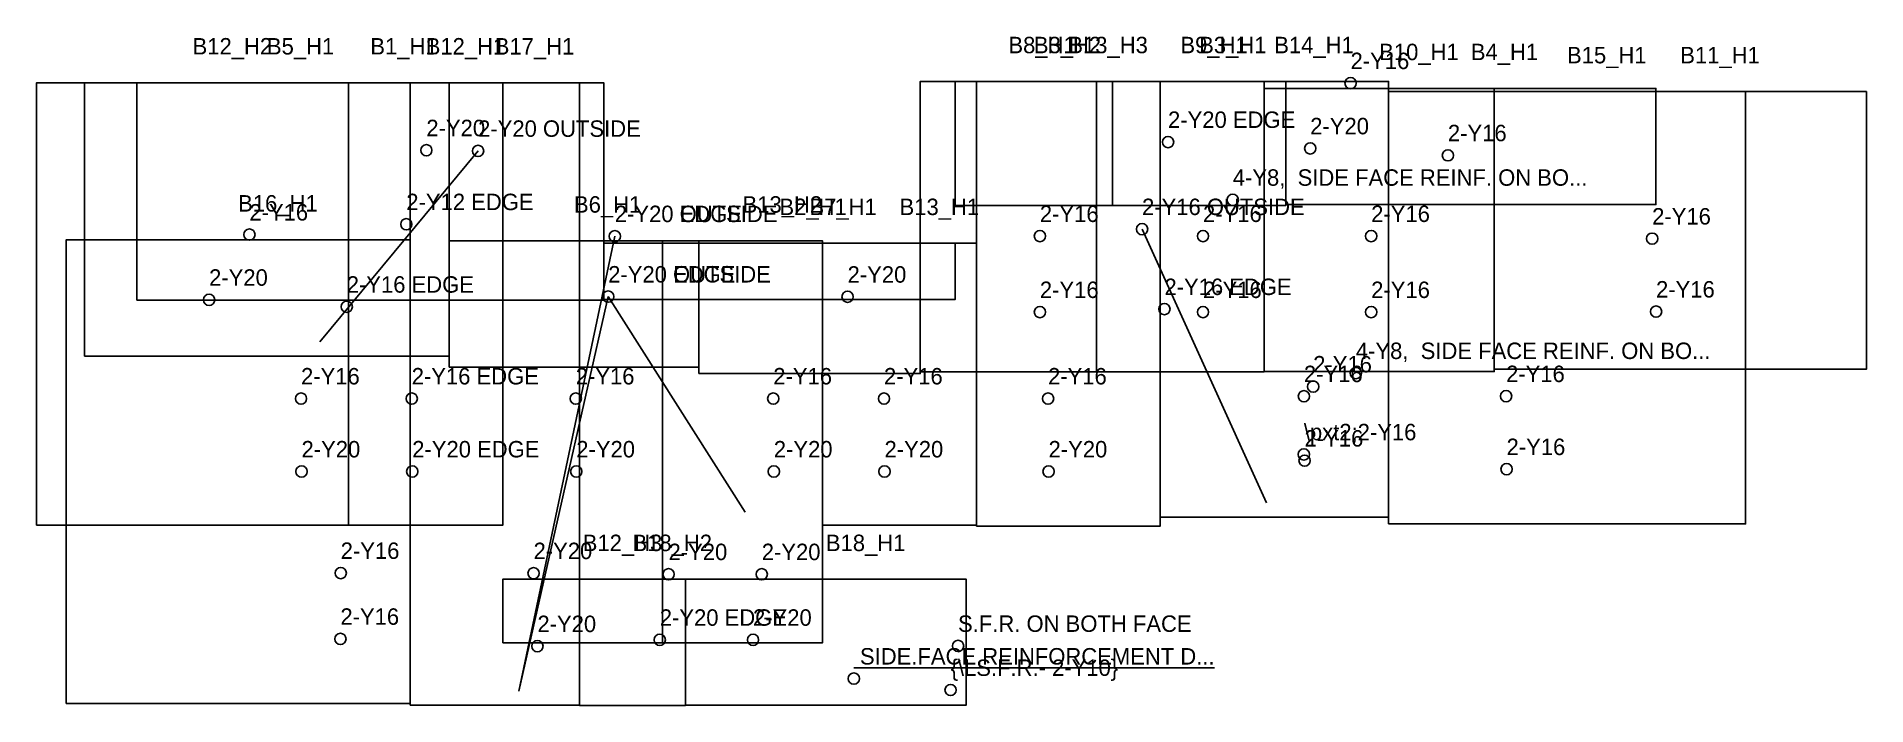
# Model space of a CAD drawing. Header units: metres. Extents: x -700 to 38213, y 8680 to 22913.
import ezdxf

# ---------------------------------------------------------------- set-up
doc = ezdxf.new("R2010")
doc.units = ezdxf.units.M
doc.layers.add('DEBUG_ANNOTATION_REGION', color=7, linetype='Continuous')

msp = doc.modelspace()

# ---------------------------------------------------------------- linework, layer by layer
at = {"layer": 'DEBUG_ANNOTATION_REGION'}
for p, q in [((8689.4, 20479.4), (5320.382, 16414.999)), ((22808.3, 18814.4), (25458.14, 12987.864)), ((11596.4, 18664.6), (9555.205, 8986.146)), ((11455.7, 17379.4), (9555.205, 8986.146)), ((11455.7, 17379.4), (14368.409, 12793.505))]:
    msp.add_line(p, q, dxfattribs=at)
for points in [[(-700.06, 12515.214), (5935.441, 12515.214), (5935.441, 21931.244), (-700.06, 21931.244), (-700.06, 12515.214)], [(320.382, 16114.999), (8076.443, 16114.999), (8076.443, 21931.244), (320.382, 21931.244), (320.382, 16114.999)], [(1431.974, 17300.752), (11362.402, 17300.752), (11362.402, 21931.244), (1431.974, 21931.244), (1431.974, 17300.752)], [(5935.441, 12515.214), (9214.86, 12515.214), (9214.86, 21931.14), (5935.441, 21931.14), (5935.441, 12515.214)], [(7242.225, 8686.146), (10843.642, 8686.146), (10843.642, 21931.14), (7242.225, 21931.14), (7242.225, 8686.146)], [(18090.956, 15781.248), (21842.865, 15781.248), (21842.865, 21957.455), (18090.956, 21957.455), (18090.956, 15781.248)], [(18832.972, 19319.117), (22182.461, 19319.117), (22182.461, 21957.455), (18832.972, 21957.455), (18832.972, 19319.117)], [(19291.544, 12493.505), (23191.067, 12493.505), (23191.067, 21957.455), (19291.544, 21957.455), (19291.544, 12493.505)], [(21842.865, 15781.248), (25406.444, 15781.248), (25406.444, 21957.455), (21842.865, 21957.455), (21842.865, 15781.248)], [(22182.461, 19319.117), (25864.812, 19319.117), (25864.812, 21957.455), (22182.461, 21957.455), (22182.461, 19319.117)], [(23191.067, 12687.864), (28050.516, 12687.864), (28050.516, 21957.455), (23191.067, 21957.455), (23191.067, 12687.864)], [(25406.444, 15784.567), (30297.56, 15784.567), (30297.56, 21810.879), (25406.444, 21810.879), (25406.444, 15784.567)], [(25864.812, 19337.311), (33737.817, 19337.311), (33737.817, 21810.879), (25864.812, 21810.879), (25864.812, 19337.311)], [(28050.516, 12543.924), (35642.893, 12543.924), (35642.893, 21743.064), (28050.516, 21743.064), (28050.516, 12543.924)], [(30297.56, 15832.97), (38213.143, 15832.97), (38213.143, 21743.064), (30297.56, 21743.064), (30297.56, 15832.97)], [(-70.756, 8719.509), (7242.225, 8719.509), (7242.225, 18588.568), (-70.756, 18588.568), (-70.756, 8719.509)], [(8076.443, 15875.564), (13379.798, 15875.564), (13379.798, 18565.569), (8076.443, 18565.569), (8076.443, 15875.564)], [(11362.402, 17314.209), (18832.972, 17314.209), (18832.972, 18514.209), (11362.402, 18514.209), (11362.402, 17314.209)], [(12613.593, 10013.395), (16013.753, 10013.395), (16013.753, 18565.569), (12613.593, 18565.569), (12613.593, 10013.395)], [(13379.798, 15740.412), (18090.956, 15740.412), (18090.956, 18514.209), (13379.798, 18514.209), (13379.798, 15740.412)], [(16013.753, 12515.214), (19291.544, 12515.214), (19291.544, 18514.209), (16013.753, 18514.209), (16013.753, 12515.214)], [(9214.86, 10013.395), (12613.593, 10013.395), (12613.593, 11363.697), (9214.86, 11363.697), (9214.86, 10013.395)], [(10843.642, 8679.672), (13100.915, 8679.672), (13100.915, 11363.697), (10843.642, 11363.697), (10843.642, 8679.672)], [(13100.915, 8686.175), (19069.752, 8686.175), (19069.752, 11363.697), (13100.915, 11363.697), (13100.915, 8686.175)]]:
    msp.add_lwpolyline(points, close=True, dxfattribs=at)
for centre in [(27242.6, 21920.6), (23361.4, 20668.6), (23361.4, 20668.6), (23361.4, 20668.6), (23361.4, 20668.6), (26385.4, 20532.8), (26385.4, 20532.8), (26385.4, 20532.8), (7588.6, 20493.1), (7588.6, 20493.1), (7588.6, 20493.1), (7588.6, 20493.1), (8689.4, 20479.4), (8689.4, 20479.4), (8689.4, 20479.4), (8689.4, 20479.4), (29313.4, 20385.1), (29313.4, 20385.1), (29313.4, 20385.1), (24738.1, 19438), (24738.1, 19438), (24738.1, 19438), (3825.2, 18698.3), (3825.2, 18698.3), (3825.2, 18698.3), (7162.6, 18919.1), (7162.6, 18919.1), (7162.6, 18919.1), (7162.6, 18919.1), (11596.4, 18664.6), (11596.4, 18664.6), (20636.3, 18666.9), (20636.3, 18666.9), (22808.3, 18814.4), (22808.3, 18814.4), (22808.3, 18814.4), (24105.1, 18666.9), (24105.1, 18666.9), (27681.8, 18666.9), (27681.8, 18666.9), (33657, 18612.7), (33657, 18612.7), (2968, 17310.5), (2968, 17310.5), (2968, 17310.5), (2968, 17310.5), (5895.9, 17162.8), (5895.9, 17162.8), (5895.9, 17162.8), (5895.9, 17162.8), (11455.7, 17379.4), (11455.7, 17379.4), (11455.7, 17379.4), (11455.7, 17379.4), (11455.7, 17379.4), (16546.7, 17375.5), (16546.7, 17375.5), (16546.7, 17375.5), (20636.3, 17049.1), (20636.3, 17049.1), (23284.8, 17112.8), (23284.8, 17112.8), (23284.8, 17112.8), (24105.1, 17049.1), (24105.1, 17049.1), (27681.8, 17049.1), (27681.8, 17049.1), (33739.4, 17059.7), (33739.4, 17059.7), (26448.3, 15465), (27355.6, 15751.1), (4923.3, 15210.1), (4923.3, 15210.1), (7277.3, 15210.1), (7277.3, 15210.1), (7277.3, 15210.1), (10766.1, 15210.1), (14966.9, 15210.1), (17321, 15210.1), (20809.8, 15210.1), (26251.2, 15259.2), (30550.2, 15260.5), (26249.5, 14021.4), (4934.1, 13657.1), (4934.1, 13657.1), (7288.1, 13657.1), (7288.1, 13657.1), (7288.1, 13657.1), (10776.9, 13657.1), (14977.7, 13657.1), (17331.8, 13657.1), (20820.6, 13657.1), (26265, 13888.1), (30561, 13707.5), (5767.1, 11496.9), (9868.3, 11493.4), (12738.9, 11471.7), (14721.3, 11471.7), (5760.7, 10095.7), (12553, 10074.9), (12553, 10074.9), (12553, 10074.9), (14535.4, 10074.9), (14535.4, 10074.9), (9950.6, 9940.5), (18895.4, 9945.1), (16679.9, 9250.1), (18736.3, 9007.7)]:
    msp.add_circle(centre, 120, dxfattribs=at)

# ---------------------------------------------------------------- texts
for s, p in [('B12_H2', (2617.6905, 22531.244)), ('B5_H1', (4198.4125, 22531.244)), ('B1_H1', (6397.188, 22531.244)), ('B12_H1', (7575.1505, 22531.14)), ('B17_H1', (9042.9335, 22531.14)), ('B8_H1', (19966.9105, 22557.455)), ('B3_H2', (20507.7165, 22557.455)), ('B13_H3', (21241.3055, 22557.455)), ('B9_H1', (23624.6545, 22557.455)), ('B3_H1', (24023.6365, 22557.455)), ('B14_H1', (25620.7915, 22557.455)), ('2-Y16', (27242.6, 22220.6)), ('B10_H1', (27852.002, 22410.879)), ('B4_H1', (29801.3145, 22410.879)), ('B15_H1', (31846.7045, 22343.064)), ('B11_H1', (34255.3515, 22343.064)), ('2-Y20', (7588.6, 20793.1)), ('2-Y20', (7588.6, 20793.1)), ('2-Y20', (7588.6, 20793.1)), ('2-Y20', (7588.6, 20793.1)), ('2-Y20', (8689.4, 20779.4)), ('2-Y20', (8689.4, 20779.4)), ('2-Y20', (8689.4, 20779.4)), ('2-Y20 OUTSIDE', (8689.4, 20779.4)), ('2-Y20 EDGE', (23361.4, 20968.6)), ('2-Y20', (23361.4, 20968.6)), ('2-Y20', (23361.4, 20968.6)), ('2-Y20', (23361.4, 20968.6)), ('2-Y20', (26385.4, 20832.8)), ('2-Y20', (26385.4, 20832.8)), ('2-Y20', (26385.4, 20832.8)), ('2-Y16', (29313.4, 20685.1)), ('2-Y16', (29313.4, 20685.1)), ('2-Y16', (29313.4, 20685.1)), ('4-Y8,  SIDE FACE REINF. ON BO...', (24738.1, 19738)), ('4-Y8,  SIDE FACE REINF. ON BO...', (24738.1, 19738)), ('4-Y8,  SIDE FACE REINF. ON BO...', (24738.1, 19738)), ('B16_H1', (3585.7345, 19188.568)), ('2-Y12', (7162.6, 19219.1)), ('2-Y12', (7162.6, 19219.1)), ('2-Y12 EDGE', (7162.6, 19219.1)), ('2-Y12', (7162.6, 19219.1)), ('B6_H1', (10728.1205, 19165.569)), ('B13_H2', (14313.673, 19165.569)), ('B2_H1', (15097.687, 19114.209)), ('B7_H1', (15735.377, 19114.209)), ('B13_H1', (17652.6485, 19114.209)), ('2-Y16', (22808.3, 19114.4)), ('2-Y16 OUTSIDE', (22808.3, 19114.4)), ('2-Y16', (22808.3, 19114.4)), ('2-Y16', (3825.2, 18998.3)), ('2-Y16', (3825.2, 18998.3)), ('2-Y16', (3825.2, 18998.3)), ('2-Y20 EDGE', (11596.4, 18964.6)), ('2-Y20 OUTSIDE', (11596.4, 18964.6)), ('2-Y16', (20636.3, 18966.9)), ('2-Y16', (20636.3, 18966.9)), ('2-Y16', (24105.1, 18966.9)), ('2-Y16', (24105.1, 18966.9)), ('2-Y16', (27681.8, 18966.9)), ('2-Y16', (27681.8, 18966.9)), ('2-Y16', (33657, 18912.7)), ('2-Y16', (33657, 18912.7)), ('2-Y20', (2968, 17610.5)), ('2-Y20', (2968, 17610.5)), ('2-Y20', (2968, 17610.5)), ('2-Y20', (2968, 17610.5)), ('2-Y20 EDGE', (11455.7, 17679.4)), ('2-Y20 OUTSIDE', (11455.7, 17679.4)), ('2-Y20 OUTSIDE', (11455.7, 17679.4)), ('2-Y20', (11455.7, 17679.4)), ('2-Y20', (11455.7, 17679.4)), ('2-Y20', (16546.7, 17675.5)), ('2-Y20', (16546.7, 17675.5)), ('2-Y20', (16546.7, 17675.5)), ('2-Y16 EDGE', (5895.9, 17462.8)), ('2-Y16', (5895.9, 17462.8)), ('2-Y16', (5895.9, 17462.8)), ('2-Y16', (5895.9, 17462.8)), ('2-Y16', (20636.3, 17349.1)), ('2-Y16', (20636.3, 17349.1)), ('2-Y16 EDGE', (23284.8, 17412.8)), ('2-Y16', (23284.8, 17412.8)), ('2-Y16', (23284.8, 17412.8)), ('2-Y16', (24105.1, 17349.1)), ('2-Y16', (24105.1, 17349.1)), ('2-Y16', (27681.8, 17349.1)), ('2-Y16', (27681.8, 17349.1)), ('2-Y16', (33739.4, 17359.7)), ('2-Y16', (33739.4, 17359.7)), ('4-Y8,  SIDE FACE REINF. ON BO...', (27355.6, 16051.1)), ('2-Y16', (26448.3, 15765)), ('2-Y16', (4923.3, 15510.1)), ('2-Y16', (4923.3, 15510.1)), ('2-Y16', (7277.3, 15510.1)), ('2-Y16 EDGE', (7277.3, 15510.1)), ('2-Y16', (7277.3, 15510.1)), ('2-Y16', (10766.1, 15510.1)), ('2-Y16', (14966.9, 15510.1)), ('2-Y16', (17321, 15510.1)), ('2-Y16', (20809.8, 15510.1)), ('2-Y16', (26251.2, 15559.2)), ('2-Y16', (30550.2, 15560.5)), ('\\pxt2;2-Y16', (26249.5, 14321.4)), ('2-Y16', (26265, 14188.1)), ('2-Y20', (4934.1, 13957.1)), ('2-Y20', (4934.1, 13957.1)), ('2-Y20', (7288.1, 13957.1)), ('2-Y20 EDGE', (7288.1, 13957.1)), ('2-Y20', (7288.1, 13957.1)), ('2-Y20', (10776.9, 13957.1)), ('2-Y20', (14977.7, 13957.1)), ('2-Y20', (17331.8, 13957.1)), ('2-Y20', (20820.6, 13957.1)), ('2-Y16', (30561, 14007.5)), ('2-Y16', (5767.1, 11796.9)), ('2-Y20', (9868.3, 11793.4)), ('B12_H3', (10914.2265, 11963.697)), ('B18_H2', (11972.2785, 11963.697)), ('2-Y20', (12738.9, 11771.7)), ('2-Y20', (14721.3, 11771.7)), ('B18_H1', (16085.3335, 11963.697)), ('2-Y16', (5760.7, 10395.7)), ('2-Y20', (9950.6, 10240.5)), ('2-Y20', (12553, 10374.9)), ('2-Y20 EDGE', (12553, 10374.9)), ('2-Y20', (12553, 10374.9)), ('2-Y20', (14535.4, 10374.9)), ('2-Y20', (14535.4, 10374.9)), ('S.F.R. ON BOTH FACE', (18895.4, 10245.1)), ('%%U SIDE.FACE.REINFORCEMENT D...', (16679.9, 9550.1)), ('{\\LS.F.R.- 2-Y10}', (18736.3, 9307.7))]:
    msp.add_text(s, height=350, dxfattribs=at).set_placement(p)

doc.saveas('drawing.dxf')
